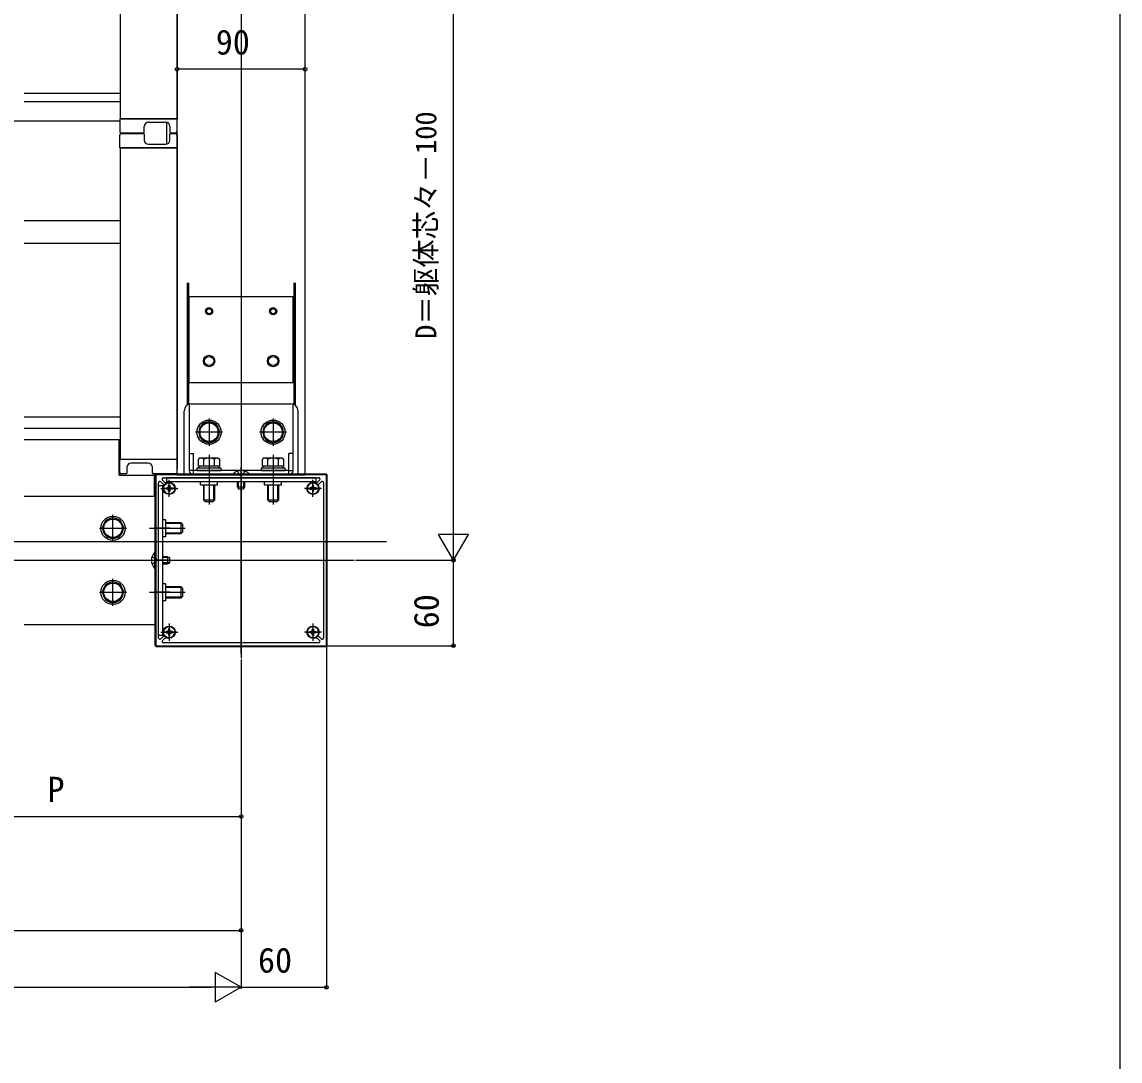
# Model space of a CAD drawing. Units: millimetres, scale not verified. Extents: x -1050 to 1050, y -1570 to 1562.
# Drawn here: x 279 to 1050, y -4 to 726 of the extents above; entities that cross this region are included whole.
import ezdxf
from ezdxf.enums import TextEntityAlignment as Align

# ---------------------------------------------------------------- set-up
doc = ezdxf.new("R2010")
doc.units = ezdxf.units.MM
doc.header["$LTSCALE"] = 8
for name, color, linetype in [('0-3_YKK_11', 7, 'Continuous'), ('0-4_YKK_12', 2, 'Continuous'), ('0-5_YKK_13', 4, 'Continuous'), ('0-6_YKK_D', 6, 'Continuous'), ('0-7_YKK_ZWAK', 7, 'Continuous')]:
    doc.layers.add(name, color=color, linetype=linetype)
doc.styles.add('ＭＳ ゴシック', font='')
doc.styles.get('ＭＳ ゴシック').set_extended_font_data('MS Gothic')

msp = doc.modelspace()

# ---------------------------------------------------------------- linework, layer by layer
at = {"layer": '0-3_YKK_11'}
for p, q in [((374.5, 293.546), (374.5, 402.454)), ((374.5, 293.546), (374.5, 402.454)), ((378.046, 406), (486.954, 406)), ((378.046, 406), (486.954, 406)), ((490.5, 402.454), (490.5, 293.546)), ((490.5, 402.454), (490.5, 293.546)), ((379.5, 398.5), (384.5, 398.5)), ((379.5, 398.5), (384.5, 398.5)), ((382, 401), (382, 396)), ((382, 401), (382, 396)), ((480.5, 398.5), (485.5, 398.5)), ((480.5, 398.5), (485.5, 398.5)), ((483, 401), (483, 396)), ((483, 401), (483, 396)), ((379.5, 297.5), (384.5, 297.5)), ((379.5, 297.5), (384.5, 297.5)), ((382, 300), (382, 295)), ((382, 300), (382, 295)), ((480.5, 297.5), (485.5, 297.5)), ((480.5, 297.5), (485.5, 297.5)), ((483, 300), (483, 295)), ((483, 300), (483, 295)), ((486.954, 290), (378.046, 290)), ((486.954, 290), (378.046, 290))]:
    msp.add_line(p, q, dxfattribs=at)
msp.add_lwpolyline([(492.5, 288), (492.5, 408), (372.5, 408), (372.5, 288)], close=True, dxfattribs=at)
msp.add_lwpolyline([(492.5, 288), (492.5, 408), (372.5, 408), (372.5, 288)], close=True, dxfattribs=at)
for points in [[(376.207, 403.162), (378.05, 401.319), (378.05, 398.5)], [(376.207, 403.162), (378.05, 401.319), (378.05, 398.5)], [(382, 402.45), (379.181, 402.45), (377.338, 404.293)], [(382, 402.45), (379.181, 402.45), (377.338, 404.293)], [(487.662, 404.293), (485.819, 402.45), (483, 402.45)], [(487.662, 404.293), (485.819, 402.45), (483, 402.45)], [(486.95, 398.5), (486.95, 401.319), (488.793, 403.162)], [(486.95, 398.5), (486.95, 401.319), (488.793, 403.162)], [(378.05, 297.5), (378.05, 294.681), (376.207, 292.838)], [(378.05, 297.5), (378.05, 294.681), (376.207, 292.838)], [(377.338, 291.707), (379.181, 293.55), (382, 293.55)], [(377.338, 291.707), (379.181, 293.55), (382, 293.55)], [(483, 293.55), (485.819, 293.55), (487.662, 291.707)], [(483, 293.55), (485.819, 293.55), (487.662, 291.707)], [(488.793, 292.838), (486.95, 294.681), (486.95, 297.5)], [(488.793, 292.838), (486.95, 294.681), (486.95, 297.5)]]:
    msp.add_lwpolyline(points, dxfattribs=at)
for centre, radius, start, end in [((375.5, 402.454), 1, 44.99999, 179.99996), ((375.5, 402.454), 1, 44.99999, 179.99996), ((378.046, 405), 1, 90.00004, 225.00001), ((378.046, 405), 1, 90.00004, 225.00001), ((382, 398.5), 3.95, 3.88747, 90.00033), ((382, 398.5), 3.95, 3.88747, 90.00033), ((483, 398.5), 3.95, 90.00007, 176.11294), ((483, 398.5), 3.95, 90.00007, 176.11294), ((486.954, 405), 1, 314.99999, 89.99996), ((486.954, 405), 1, 314.99999, 89.99996), ((489.5, 402.454), 1, 0.00004, 135.00001), ((489.5, 402.454), 1, 0.00004, 135.00001), ((382, 398.5), 3.95, 180.00017, 266.11275), ((382, 398.5), 3.95, 180.00017, 266.11275), ((483, 398.5), 3.95, 273.88745, 0.00002), ((483, 398.5), 3.95, 273.88745, 0.00002), ((382, 297.5), 3.95, 93.88745, 180.00002), ((382, 297.5), 3.95, 93.88745, 180.00002), ((483, 297.5), 3.95, 0.00017, 86.11275), ((483, 297.5), 3.95, 0.00017, 86.11275), ((375.5, 293.546), 1, 180.00004, 315.00001), ((375.5, 293.546), 1, 180.00004, 315.00001), ((382, 297.5), 3.95, 270.00007, 356.11294), ((382, 297.5), 3.95, 270.00007, 356.11294), ((483, 297.5), 3.95, 183.88747, 270.00033), ((483, 297.5), 3.95, 183.88747, 270.00033), ((489.5, 293.546), 1, 224.99999, 359.99996), ((489.5, 293.546), 1, 224.99999, 359.99996), ((378.046, 291), 1, 134.99999, 269.99996), ((378.046, 291), 1, 134.99999, 269.99996), ((486.954, 291), 1, 270.00004, 45.00001), ((486.954, 291), 1, 270.00004, 45.00001)]:
    msp.add_arc(centre, radius, start, end, dxfattribs=at)
at = {"layer": '0-4_YKK_12'}
for p, q in [((432.5, 1076.391), (432.5, 279.256)), ((387.5, 408), (387.5, 898)), ((477.5, 408), (477.5, 898)), ((347.5, 832.25), (347.5, 658.25)), ((387.5, 832.25), (387.5, 658.25)), ((387.5, 658.25), (347.5, 658.25)), ((380.4, 640.388), (380.4, 655.612)), ((383.8, 648.25), (383.8, 647.75)), ((385, 648.25), (385, 647.75)), ((347.5, 637.75), (347.5, 418.75)), ((387.5, 637.75), (347.5, 637.75)), ((387.5, 637.75), (387.5, 418.75)), ((394.5, 543), (394.5, 457)), ((395.5, 543), (395.5, 457.583)), ((469.5, 543), (469.5, 457.583)), ((470.5, 543), (470.5, 457)), ((397.5, 458), (467.5, 458)), ((392.5, 408), (392.5, 453)), ((472.5, 408), (472.5, 453)), ((280.045, 432.8), (346.75, 432.8)), ((346.75, 407.8), (346.75, 432.8)), ((387.5, 418.75), (347.5, 418.75)), ((346.75, 407.8), (371.75, 407.8)), ((371.75, 393), (371.75, 407.8)), ((383.8, 408.75), (383.8, 408)), ((385, 408.75), (385, 408)), ((387.5, 408), (477.5, 408)), ((371.75, 396.7), (372.5, 396.7)), ((371.75, 395.5), (372.5, 395.5)), ((280.045, 393), (372, 393)), ((280.045, 393), (368.5, 393)), ((371.5, 393), (371.75, 393)), ((-691.907, 361.205), (534.637, 361.205)), ((-550.912, 348), (511.929, 348)), ((280.045, 348), (502.059, 348)), ((280.045, 303), (372, 303))]:
    msp.add_line(p, q, dxfattribs=at)
for centre, start, end in [((397.5, 453), 90, 180), ((467.5, 453), 0, 90)]:
    msp.add_arc(centre, 5, start, end, dxfattribs=at)
at = {"layer": '0-5_YKK_13'}
for p, q in [((347.5, 676), (280.045, 676)), ((347.5, 670), (280.045, 670)), ((347.2, 656.5), (-482.2, 656.5)), ((347.2, 658.25), (347.2, 649.25)), ((347.7, 658.25), (347.2, 658.25)), ((347.7, 658.25), (387, 658.25)), ((367.5, 655.75), (379.5, 655.75)), ((348.2, 648.25), (364, 648.25)), ((357.5, 648.25), (357.5, 647.75)), ((364.5, 648.75), (364.5, 652.75)), ((382.5, 652.75), (382.5, 648.75)), ((383, 648.25), (386.5, 648.25)), ((347.2, 637.75), (347.2, 646.75)), ((348.2, 647.75), (364, 647.75)), ((364.5, 647.25), (364.5, 643.25)), ((382.5, 643.25), (382.5, 647.25)), ((383, 647.75), (386.5, 647.75)), ((347.7, 637.75), (347.2, 637.75)), ((347.7, 637.75), (387, 637.75)), ((367.5, 640.25), (379.5, 640.25)), ((347.5, 586.5), (280.045, 586.5)), ((347.5, 570.5), (280.045, 570.5)), ((469, 533), (396, 533)), ((396, 473), (396, 533)), ((469, 473), (469, 533)), ((396, 473), (469, 473)), ((396, 457.77), (396, 411)), ((469, 411), (469, 457.77)), ((347.5, 448.5), (280.045, 448.5)), ((410, 447.5), (410, 428.5)), ((455, 447.5), (455, 428.5)), ((347.5, 440.5), (280.045, 440.5)), ((419.5, 438), (400.5, 438)), ((464.5, 438), (445.5, 438)), ((387, 418.75), (347.7, 418.75)), ((387, 418.75), (387.5, 418.75)), ((387.5, 418.75), (387.5, 412)), ((396, 423), (399, 423)), ((399, 411), (399, 423)), ((403.5, 419.7), (402.494, 419.119)), ((402.494, 414.2), (402.494, 419.119)), ((416.5, 419.7), (403.5, 419.7)), ((406.247, 414.2), (406.247, 419.119)), ((410, 422.003), (410, 387.186)), ((413.753, 414.2), (413.753, 419.119)), ((416.5, 419.7), (417.506, 419.119)), ((417.506, 414.2), (417.506, 419.119)), ((448.5, 419.7), (447.494, 419.119)), ((447.494, 414.2), (447.494, 419.119)), ((461.5, 419.7), (448.5, 419.7)), ((451.247, 414.2), (451.247, 419.119)), ((455, 422.003), (455, 387.186)), ((458.753, 414.2), (458.753, 419.119)), ((461.5, 419.7), (462.506, 419.119)), ((462.506, 414.2), (462.506, 419.119)), ((469, 423), (466, 423)), ((352.2, 413.25), (352.2, 409.25)), ((367.2, 416.25), (355.2, 416.25)), ((370.2, 409.25), (370.2, 413.25)), ((399, 411), (396, 411)), ((466, 411), (399, 411)), ((399, 408), (399, 411)), ((417.506, 414.2), (402.494, 414.2)), ((414, 414.2), (406, 414.2)), ((417.05, 412.6), (417.05, 414.2)), ((432.5, 282.5), (432.5, 413.5)), ((432.5, 412.857), (432.5, 398)), ((432.5, 398), (432.5, 409)), ((462.506, 414.2), (447.494, 414.2)), ((459, 414.2), (451, 414.2)), ((462.05, 412.6), (462.05, 414.2)), ((466, 411), (469, 411)), ((351.7, 408.75), (348.2, 408.75)), ((386.5, 408.75), (370.7, 408.75)), ((372, 407.501), (372, 288.499)), ((372, 407.5), (372, 288.5)), ((492.001, 408.5), (372.999, 408.5)), ((492, 408.5), (373, 408.5)), ((485, 406), (380, 406)), ((380, 406), (380, 403)), ((485, 403), (380, 403)), ((382, 392.5), (382, 404.5)), ((382, 393.5), (382, 403.5)), ((399, 408), (466, 408)), ((404, 401), (404, 403)), ((426.6, 408), (426.6, 408.509)), ((438.4, 408.509), (426.6, 408.509)), ((438.4, 408), (426.6, 408)), ((430, 399.7), (430, 403)), ((430.654, 398.31), (430.654, 403)), ((434.346, 398.31), (434.346, 403)), ((435, 403), (435, 399.7)), ((438.4, 408), (438.4, 408.509)), ((449, 401), (449, 403)), ((483, 392.5), (483, 404.5)), ((483, 393.5), (483, 403.5)), ((485, 406), (485, 403)), ((493, 288.499), (493, 407.501)), ((493, 288.5), (493, 407.5)), ((374.5, 295.5), (374.5, 400.5)), ((374.5, 400.5), (377.5, 400.5)), ((376, 398.5), (388, 398.5)), ((387, 398.5), (377, 398.5)), ((377.5, 295.5), (377.5, 400.5)), ((382.45, 397.15), (382.45, 396.25)), ((406, 401), (406, 390.4)), ((406.648, 389.752), (406.648, 401)), ((413.352, 389.752), (413.352, 401)), ((414, 390.4), (414, 401)), ((430, 399.7), (435, 399.7)), ((430, 399.7), (430.8, 398)), ((434.2, 398), (430.8, 398)), ((435, 399.7), (434.2, 398)), ((451, 401), (451, 390.4)), ((451.648, 389.752), (451.648, 401)), ((458.352, 389.752), (458.352, 401)), ((459, 390.4), (459, 401)), ((489, 398.5), (477, 398.5)), ((478, 398.5), (488, 398.5)), ((482.55, 397.15), (482.55, 396.25)), ((406, 390.4), (414, 390.4)), ((407.2, 389.2), (406, 390.4)), ((407.2, 389.2), (412.8, 389.2)), ((412.8, 389.2), (414, 390.4)), ((451, 390.4), (459, 390.4)), ((452.2, 389.2), (451, 390.4)), ((452.2, 389.2), (457.8, 389.2)), ((457.8, 389.2), (459, 390.4)), ((342.5, 361), (342.5, 380)), ((333, 370.5), (352, 370.5)), ((368.11, 370.5), (393.314, 370.5)), ((382.5, 370.5), (371.5, 370.5)), ((379.5, 376.5), (377.5, 376.5)), ((390.748, 373.852), (379.5, 373.852)), ((391.3, 373.3), (390.1, 374.5)), ((391.3, 373.3), (391.3, 367.7)), ((390.748, 367.148), (379.5, 367.148)), ((390.1, 366.5), (379.5, 366.5)), ((391.3, 367.7), (390.1, 366.5)), ((367, 348), (498, 348)), ((367.643, 348), (382.5, 348)), ((382.5, 348), (371.5, 348)), ((372.5, 353.9), (371.991, 353.9)), ((371.991, 342.1), (371.991, 353.9)), ((372.5, 342.1), (372.5, 353.9)), ((380.8, 350.5), (377.5, 350.5)), ((382.19, 349.846), (377.5, 349.846)), ((380.8, 350.5), (380.8, 345.5)), ((380.8, 350.5), (382.5, 349.7)), ((382.5, 346.3), (382.5, 349.7)), ((372.5, 342.1), (371.991, 342.1)), ((382.19, 346.154), (377.5, 346.154)), ((377.5, 345.5), (380.8, 345.5)), ((380.8, 345.5), (382.5, 346.3)), ((342.5, 316), (342.5, 335)), ((333, 325.5), (352, 325.5)), ((368.096, 325.5), (393.314, 325.5)), ((382.5, 325.5), (371.5, 325.5)), ((379.5, 331.5), (377.5, 331.5)), ((390.748, 328.852), (379.5, 328.852)), ((391.3, 328.3), (390.1, 329.5)), ((391.3, 328.3), (391.3, 322.7)), ((390.748, 322.148), (379.5, 322.148)), ((390.1, 321.5), (379.5, 321.5)), ((391.3, 322.7), (390.1, 321.5)), ((382, 303.5), (382, 291.5)), ((382, 302.5), (382, 292.5)), ((483, 303.5), (483, 291.5)), ((483, 302.5), (483, 292.5)), ((374.5, 295.5), (377.5, 295.5)), ((376, 297.5), (388, 297.5)), ((387, 297.5), (377, 297.5)), ((382.45, 298.85), (382.45, 299.75)), ((489, 297.5), (477, 297.5)), ((478, 297.5), (488, 297.5)), ((482.55, 298.85), (482.55, 299.75)), ((372.999, 287.5), (492.001, 287.5)), ((373, 287.5), (492, 287.5))]:
    msp.add_line(p, q, dxfattribs=at)
for points in [[(387.5, 649.25), (387.5, 658.25), (387, 658.25)], [(387.5, 646.75), (387.5, 637.75), (387, 637.75)], [(347.2, 409.75), (347.2, 418.75), (347.7, 418.75)], [(466, 408), (466, 411), (466, 423)], [(417.05, 412.6), (402.95, 412.6), (402.95, 414.2)], [(430, 410.611), (431.355, 407.833), (432.5, 407.224)], [(435, 410.611), (433.645, 407.833), (432.5, 407.224)], [(462.05, 412.6), (447.95, 412.6), (447.95, 414.2)], [(404, 401), (416, 401), (416, 403)], [(449, 401), (461, 401), (461, 403)], [(380.65, 398.05), (379.75, 398.05), (379.75, 398.95), (380.65, 398.95)], [(381.55, 399.85), (381.55, 400.75), (382.45, 400.75), (382.45, 399.85)], [(382.45, 396.25), (381.55, 396.25), (381.55, 397.15)], [(383.35, 398.95), (384.25, 398.95), (384.25, 398.05), (383.35, 398.05)], [(481.65, 398.95), (480.75, 398.95), (480.75, 398.05), (481.65, 398.05)], [(483.45, 399.85), (483.45, 400.75), (482.55, 400.75), (482.55, 399.85)], [(482.55, 396.25), (483.45, 396.25), (483.45, 397.15)], [(484.35, 398.05), (485.25, 398.05), (485.25, 398.95), (484.35, 398.95)], [(379.5, 376.5), (379.5, 364.5), (377.5, 364.5)], [(379.5, 374.5), (390.1, 374.5), (390.1, 366.5)], [(369.889, 350.5), (372.667, 349.145), (373.276, 348)], [(369.889, 345.5), (372.667, 346.855), (373.276, 348)], [(379.5, 331.5), (379.5, 319.5), (377.5, 319.5)], [(379.5, 329.5), (390.1, 329.5), (390.1, 321.5)], [(380.65, 297.95), (379.75, 297.95), (379.75, 297.05), (380.65, 297.05)], [(382.45, 299.75), (381.55, 299.75), (381.55, 298.85)], [(381.55, 296.15), (381.55, 295.25), (382.45, 295.25), (382.45, 296.15)], [(383.35, 297.05), (384.25, 297.05), (384.25, 297.95), (383.35, 297.95)], [(481.65, 297.05), (480.75, 297.05), (480.75, 297.95), (481.65, 297.95)], [(482.55, 299.75), (483.45, 299.75), (483.45, 298.85)], [(483.45, 296.15), (483.45, 295.25), (482.55, 295.25), (482.55, 296.15)], [(484.35, 297.95), (485.25, 297.95), (485.25, 297.05), (484.35, 297.05)]]:
    msp.add_lwpolyline(points, dxfattribs=at)
for points in [[(410, 430.494), (416.5, 434.247), (416.5, 441.753), (410, 445.506), (403.5, 441.753), (403.5, 434.247)], [(455, 430.494), (461.5, 434.247), (461.5, 441.753), (455, 445.506), (448.5, 441.753), (448.5, 434.247)], [(401.5, 411), (418.5, 411), (418.5, 412.6), (401.5, 412.6)], [(446.5, 411), (463.5, 411), (463.5, 412.6), (446.5, 412.6)], [(350.006, 370.5), (346.253, 364), (338.747, 364), (334.994, 370.5), (338.747, 377), (346.253, 377)], [(350.006, 325.5), (346.253, 319), (338.747, 319), (334.994, 325.5), (338.747, 332), (346.253, 332)]]:
    msp.add_lwpolyline(points, close=True, dxfattribs=at)
for centre, radius in [((410, 523), 2.5), ((410, 523), 1.75), ((455, 523), 2.5), ((455, 523), 1.75), ((410, 488), 4), ((410, 488), 3.25), ((455, 488), 4), ((455, 488), 3.25), ((410, 438), 8.5), ((410, 438), 6.5), ((455, 438), 8.5), ((455, 438), 6.5), ((382, 398.5), 4.25), ((382, 398.5), 4), ((483, 398.5), 4.25), ((483, 398.5), 4), ((342.5, 370.5), 8.5), ((342.5, 370.5), 6.5), ((342.5, 325.5), 8.5), ((342.5, 325.5), 6.5), ((382, 297.5), 4.25), ((382, 297.5), 4), ((483, 297.5), 4.25), ((483, 297.5), 4)]:
    msp.add_circle(centre, radius, dxfattribs=at)
for centre, radius, start, end in [((367.5, 652.75), 3, 90, 180), ((379.5, 652.75), 3, 0, 90), ((348.2, 649.25), 1, 180, 270), ((364, 648.75), 0.5, 270, 0), ((383, 648.75), 0.5, 180, 270), ((386.5, 649.25), 1, 270, 0), ((348.2, 646.75), 1, 90, 180), ((364, 647.25), 0.5, 0, 90), ((367.5, 643.25), 3, 180, 270), ((379.5, 643.25), 3, 270, 0), ((383, 647.25), 0.5, 90, 180), ((386.5, 646.75), 1, 0, 90), ((410, 438), 7.25, 153.70844, 206.29156), ((410, 438), 7.25, 93.70844, 146.29156), ((410, 438), 7.25, 33.70844, 86.29156), ((410, 438), 7.25, 333.70844, 26.29156), ((455, 438), 7.25, 153.70844, 206.29156), ((455, 438), 7.25, 93.70844, 146.29156), ((455, 438), 7.25, 33.70844, 86.29156), ((455, 438), 7.25, 333.70844, 26.29156), ((410, 438), 7.25, 213.70844, 266.29156), ((410, 438), 7.25, 273.70844, 326.29156), ((455, 438), 7.25, 213.70844, 266.29156), ((455, 438), 7.25, 273.70844, 326.29156), ((404.371, 416.377), 3.323, 55.61575, 124.38425), ((410, 407.281), 12.419, 72.41205, 107.58795), ((415.629, 416.377), 3.323, 55.61575, 124.38425), ((449.371, 416.377), 3.323, 55.61575, 124.38425), ((455, 407.281), 12.419, 72.41205, 107.58795), ((460.629, 416.377), 3.323, 55.61575, 124.38425), ((348.2, 409.75), 1, 180, 270), ((351.7, 409.25), 0.5, 270, 0), ((355.2, 413.25), 3, 90, 180), ((367.2, 413.25), 3, 0, 90), ((370.7, 409.25), 0.5, 180, 270), ((386.5, 409.75), 1, 270, 323.1301), ((399, 411), 3, 180, 270), ((432.5, 402.768), 8.232, 44.2189, 135.7811), ((466, 411), 3, 270, 0), ((372.998, 407.502), 0.998, 89.969, 180.031), ((373, 407.5), 1, 90, 180), ((492, 407.5), 1, 0, 90), ((492.002, 407.502), 0.998, 359.969, 90.031), ((380.65, 399.85), 0.9, 270, 0), ((380.65, 397.15), 0.9, 0, 90), ((383.35, 399.85), 0.9, 180, 270), ((383.35, 397.15), 0.9, 90, 180), ((481.65, 399.85), 0.9, 270, 0), ((481.65, 397.15), 0.9, 0, 90), ((484.35, 399.85), 0.9, 180, 270), ((484.35, 397.15), 0.9, 90, 180), ((342.5, 370.5), 7.25, 123.70844, 176.29156), ((342.5, 370.5), 7.25, 63.70844, 116.29156), ((342.5, 370.5), 7.25, 3.70844, 56.29156), ((342.5, 370.5), 7.25, 183.70844, 236.29156), ((342.5, 370.5), 7.25, 243.70844, 296.29156), ((342.5, 370.5), 7.25, 303.70844, 356.29156), ((377.732, 348), 8.232, 134.2189, 225.7811), ((342.5, 325.5), 7.25, 63.70844, 116.29156), ((342.5, 325.5), 7.25, 123.70844, 176.29156), ((342.5, 325.5), 7.25, 183.70844, 236.29156), ((342.5, 325.5), 7.25, 3.70844, 56.29156), ((342.5, 325.5), 7.25, 303.70844, 356.29156), ((342.5, 325.5), 7.25, 243.70844, 296.29156), ((380.65, 298.85), 0.9, 270, 0), ((380.65, 296.15), 0.9, 0, 90), ((383.35, 298.85), 0.9, 180, 270), ((383.35, 296.15), 0.9, 90, 180), ((481.65, 298.85), 0.9, 270, 0), ((481.65, 296.15), 0.9, 0, 90), ((484.35, 298.85), 0.9, 180, 270), ((484.35, 296.15), 0.9, 90, 180), ((373, 288.5), 1, 180, 270), ((372.998, 288.498), 0.998, 179.969, 270.031), ((492, 288.5), 1, 270, 0), ((492.002, 288.498), 0.998, 269.969, 0.031)]:
    msp.add_arc(centre, radius, start, end, dxfattribs=at)
at = {"layer": '0-6_YKK_D'}
for p, q in [((581.667, 369), (581.667, 876)), ((477.5, 693), (387.5, 693)), ((581.667, 348), (581.667, 384.373)), ((581.667, 348), (571.167, 366.187)), ((592.167, 366.187), (571.167, 366.187)), ((581.667, 348), (592.167, 366.187)), ((512.929, 348), (582.667, 348)), ((512.929, 348), (582.667, 348)), ((581.667, 288), (581.667, 348)), ((492.5, 287.5), (492.5, 47)), ((493, 288), (582.667, 288)), ((432.5, 278.256), (432.5, 167)), ((432.5, 278.256), (432.5, 47)), ((432.5, 278.256), (432.5, 47)), ((432.5, 278.256), (432.5, 87)), ((182.5, 168), (432.5, 168)), ((-534, 88), (432.5, 88)), ((432.5, 48), (414.313, 58.5)), ((414.313, 58.5), (414.313, 37.5)), ((-613, 48), (411.5, 48)), ((432.5, 48), (396.127, 48)), ((432.5, 48), (414.313, 37.5)), ((432.5, 48), (492.5, 48))]:
    msp.add_line(p, q, dxfattribs=at)
for centre in [(387.5, 693), (477.5, 693), (581.667, 348), (581.667, 288), (432.5, 168), (432.5, 88), (492.5, 48)]:
    msp.add_circle(centre, 1.275, dxfattribs=at)
at = {"layer": '0-7_YKK_ZWAK'}
msp.add_lwpolyline([(-1050, -1570), (1050, -1570), (1050, 1490)], dxfattribs=at)

# ---------------------------------------------------------------- texts
at = {"layer": '0-6_YKK_D', "style": 'ＭＳ ゴシック'}
for s, p in [('90', (414.705, 698)), ('P', (296.455, 173)), ('60', (444.36, 53))]:
    msp.add_text(s, height=17.6, dxfattribs=at).set_placement(p, align=Align.BOTTOM_LEFT)
for s, height, p in [('D＝躯体芯々－100', 14.66, (574.053, 503.523)), ('60', 17.6, (576.667, 300.205))]:
    msp.add_text(s, height=height, rotation=90, dxfattribs=at).set_placement(p, align=Align.BOTTOM_LEFT)

doc.saveas('drawing.dxf')
